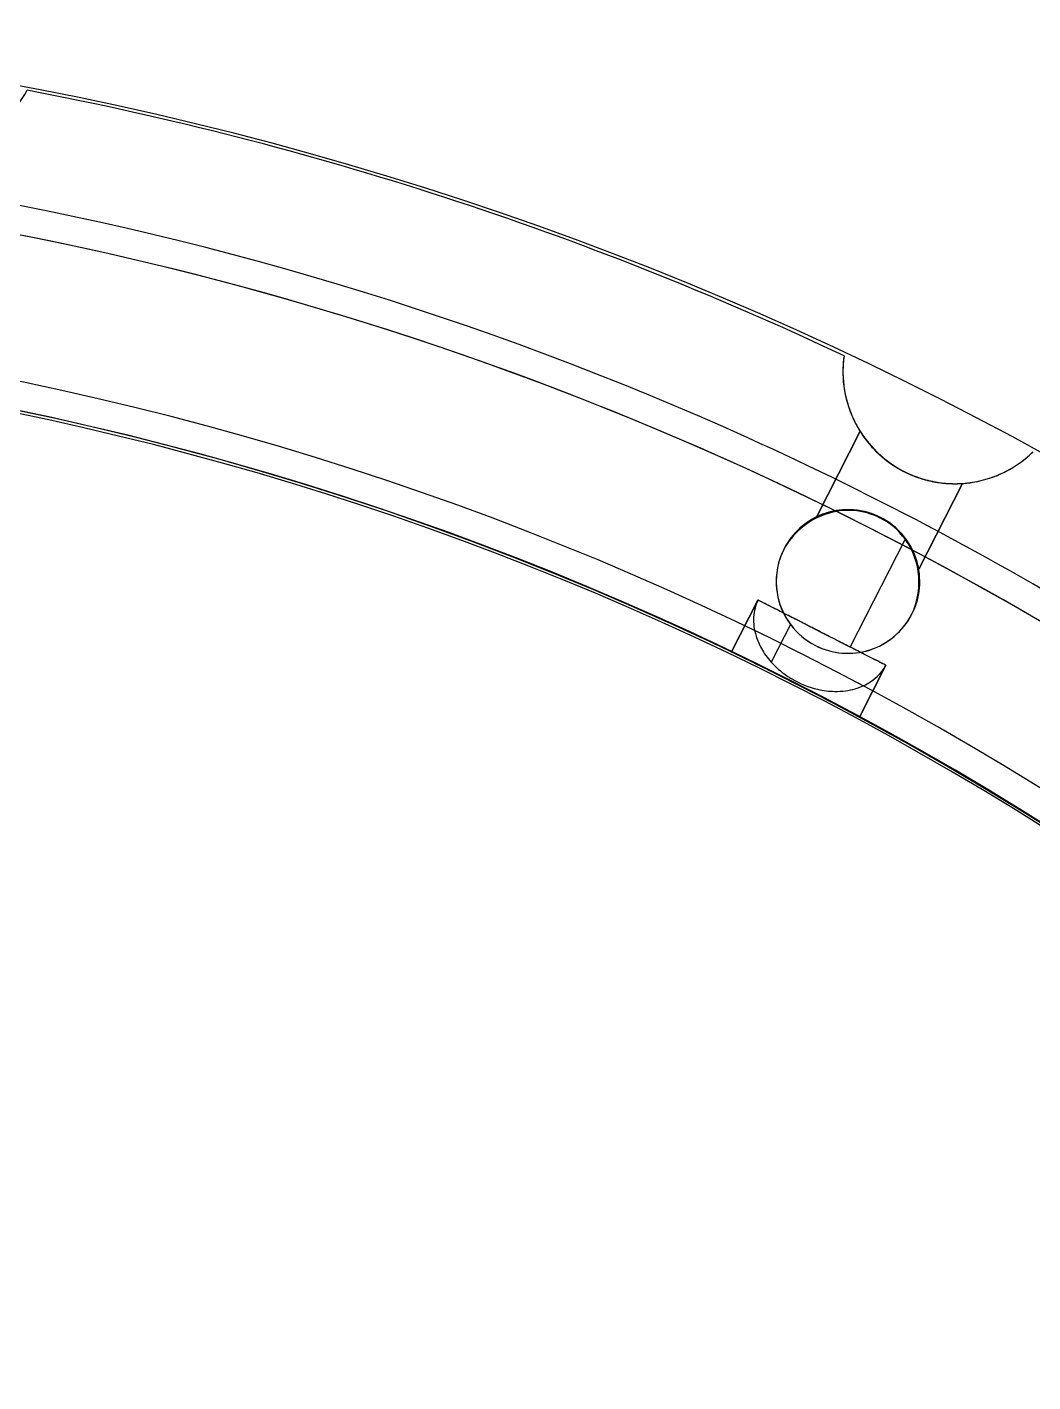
# Model space of a CAD drawing. Header units: millimetres. Extents: x -235 to 540, y -175 to 360.
# Drawn here: x 22.25 to 57.29, y 71.92 to 119.1 of the extents above; entities that cross this region are included whole.
import ezdxf

# ---------------------------------------------------------------- set-up
doc = ezdxf.new("R2010")
doc.units = ezdxf.units.MM
doc.layers.get('0').update_dxf_attribs({"color": 1, "linetype": 'CONTINUOUS'})

msp = doc.modelspace()

# ---------------------------------------------------------------- linework, layer by layer
at = {"color": 2, "linetype": 'CONTINUOUS'}
for p, q in [((22.253, 116.901, 2.679), (22.253, 116.901, 30)), ((50.709, 107.655, 30), (50.709, 107.655, 2.679)), ((51.268, 105.024, 19), (49.746, 102.037, 19)), ((49.746, 102.037, 17), (51.268, 105.024, 17)), ((51.268, 105.024, 26.496), (49.746, 102.037, 26.496)), ((51.268, 105.024, 9.496), (49.746, 102.037, 9.496)), ((51.268, 105.024, 17), (51.268, 105.024, 19)), ((54.832, 103.208, 17), (53.31, 100.221, 17)), ((53.31, 100.221, 19), (54.832, 103.208, 19)), ((53.31, 100.221, 26.504), (54.832, 103.208, 26.504)), ((53.31, 100.221, 9.504), (54.832, 103.208, 9.504)), ((54.832, 103.208, 19), (54.832, 103.208, 17)), ((49.746, 102.037, 19), (49.746, 102.037, 17)), ((51.982, 102.02, 31), (51.973, 102.002, 31.012)), ((51.982, 102.02, 31), (51.982, 102.02, 28.5)), ((51.982, 102.02, 7.5), (51.982, 102.02, 1.474)), ((51.982, 102.02, 15), (51.982, 102.02, 11.5)), ((51.982, 102.02, 24.5), (51.982, 102.02, 21)), ((50.926, 97.508, 47.911), (52.838, 101.261, 31.016)), ((48.619, 100.928, 30.624), (48.599, 100.886, 31)), ((53.31, 100.221, 17), (53.31, 100.221, 19)), ((47.711, 99.146, 54.5), (46.79, 97.338, 54.5)), ((46.79, 97.338, 38.5), (47.712, 99.146, 38.5)), ((47.711, 99.146, 38.645), (47.711, 99.146, 54.5)), ((47.711, 99.146, 38.5), (47.711, 99.146, 38.645)), ((47.712, 99.145, 38.454), (47.712, 99.146, 38.5)), ((53.053, 98.617, 31), (53.074, 98.658, 30.624)), ((48.842, 98.299, 30.349), (48.173, 96.986, 36.259)), ((46.79, 97.338, 54.5), (46.79, 97.338, 38.5)), ((49.712, 97.565, 0.134), (49.712, 97.565, 30.317)), ((51.245, 95.068, 54.5), (52.166, 96.876, 54.5)), ((52.166, 96.876, 38.5), (51.245, 95.068, 38.5)), ((52.166, 96.876, 38.645), (52.166, 96.876, 38.5)), ((52.166, 96.876, 54.5), (52.166, 96.876, 38.645)), ((52.166, 96.876, 38.5), (52.166, 96.876, 38.454)), ((51.245, 95.068, 38.5), (51.245, 95.068, 54.5))]:
    msp.add_line(p, q, dxfattribs=at)
for centre, radius, start, end in [((0, 0), 119.1, 37.53962, 124.46038), ((0, 0, -7), 119.1, 37.53962, 124.46038), ((0, 0, 2.679), 119, 64.77779, 79.22221), ((0, 0, 30), 119, 64.77779, 79.22221), ((0, 0, 35.732), 114, 36.10052, 94.72833), ((0, 0, 67), 114, 36.10052, 88.49204), ((0, 0), 109, 36.10514, 125.89486), ((0, 0), 108, 36.1061, 125.8939), ((0, 0, -7), 107.9, 37.69948, 124.30052), ((0, 0), 107.9, 37.69948, 124.30052), ((0, 0, 67), 108, 36.1061, 88.40825), ((50.847, 99.793, 31), 2.5, 63, 154.0581), ((50.847, 99.793, 31), 2.5, -28.0581, 63)]:
    msp.add_arc(centre, radius, start, end, dxfattribs=at)
at = {"color": 2, "linetype": 'CONTINUOUS', "extrusion": (-0.046414, -0.255368, 0.965729)}
msp.add_arc((-2.926, 116.803, -28.298), 4.093, -36.4218, -16.9012, dxfattribs=at)
at = {"color": 2, "linetype": 'CONTINUOUS', "extrusion": (0.000206039, 0.001299, 0.999999)}
msp.add_arc((0.018, 0.112, 34.148), 114.846, 65.66091, 96.08479, dxfattribs=at)
at = {"color": 2, "linetype": 'CONTINUOUS', "extrusion": (-0.114194, -0.233917, 0.965527)}
msp.add_arc((2.2, 116.77, -28.386), 4.037, -162.9125, -127.4972, dxfattribs=at)
at = {"color": 2, "linetype": 'CONTINUOUS', "extrusion": (0.306026, 0.638376, 0.706275)}
msp.add_arc((-5.833, -64.263, 105.431), 6.801, 12.363, 24.1171, dxfattribs=at)
at = {"color": 2, "linetype": 'CONTINUOUS', "extrusion": (0.313359, 0.637357, 0.703976)}
msp.add_arc((-3.43, -63.397, 105.623), 5.466, 24.4426, 37.8948, dxfattribs=at)
at = {"color": 2, "linetype": 'CONTINUOUS', "extrusion": (0.319047, 0.637528, 0.701261)}
msp.add_arc((-1.739, -62.357, 105.845), 4.398, 38.3336, 47.7655, dxfattribs=at)
at = {"color": 2, "linetype": 'CONTINUOUS', "extrusion": (-0.119906, -0.236373, 0.964236)}
msp.add_arc((0.23, 116.482, -28.939), 3.825, -126.5458, -99.5328, dxfattribs=at)
at = {"color": 2, "linetype": 'CONTINUOUS', "extrusion": (-0.00087689, -0.001182, 0.999999)}
msp.add_arc((-0.071, -0.098, 33.836), 115.166, 50.86758, 65.66413, dxfattribs=at)
at = {"color": 2, "linetype": 'CONTINUOUS', "extrusion": (0.322931, 0.638326, 0.698753)}
msp.add_arc((-0.688, -61.389, 106.047), 3.595, 47.8133, 62.0676, dxfattribs=at)
at = {"color": 2, "linetype": 'CONTINUOUS', "extrusion": (0.826228, 0.563319, 0.00434)}
for centre in [(56.104, 26.053, 101.636), (56.104, 9.053, 101.562)]:
    msp.add_arc(centre, 1.79, 0.0868, 25.2073, dxfattribs=at)
at = {"color": 2, "linetype": 'CONTINUOUS', "extrusion": (0.825838, 0.56389, 0.00449)}
msp.add_arc((56.033, 18.537, 101.646), 1.791, 0.2223, 25.3407, dxfattribs=at)
at = {"color": 2, "linetype": 'CONTINUOUS', "extrusion": (-0.832597, -0.553874, 0.002479)}
for centre in [(-57.28, 26.754, -100.79), (-57.28, 9.754, -100.832)]:
    msp.add_arc(centre, 1.766, -179.754, -158.9381, dxfattribs=at)
at = {"color": 2, "linetype": 'CONTINUOUS', "extrusion": (-0.832966, -0.553319, 0.00236)}
msp.add_arc((-57.349, 17.241, -100.776), 1.765, -179.8901, -159.0944, dxfattribs=at)
at = {"color": 2, "linetype": 'CONTINUOUS', "extrusion": (-0.732147, -0.677847, 0.066961)}
msp.add_arc((-40.22, 24.349, -107.61), 2.032, -159.335, -140.092, dxfattribs=at)
at = {"color": 2, "linetype": 'CONTINUOUS', "extrusion": (-0.731053, -0.678937, 0.067865)}
for centre in [(-40.05, 33.93, -107.009), (-40.05, 16.969, -108.162)]:
    msp.add_arc(centre, 2.034, -159.1868, -139.9719, dxfattribs=at)
at = {"color": 2, "linetype": 'CONTINUOUS', "extrusion": (0.695768, 0.71155, 0.098002)}
for centre in [(34.707, 15.388, 113.036), (34.707, -1.53, 111.37)]:
    msp.add_arc(centre, 2.086, 24.5913, 44.0866, dxfattribs=at)
at = {"color": 2, "linetype": 'CONTINUOUS', "extrusion": (0.694642, 0.712509, 0.099007)}
msp.add_arc((34.541, 7.805, 112.363), 2.087, 24.7133, 44.2031, dxfattribs=at)
at = {"color": 2, "linetype": 'CONTINUOUS', "extrusion": (-0.586246, -0.783326, 0.206678)}
msp.add_arc((-19.759, 40.48, -108.924), 2.149, -141.6283, -128.338, dxfattribs=at)
at = {"color": 2, "linetype": 'CONTINUOUS', "extrusion": (-0.585048, -0.783886, 0.207948)}
for centre in [(-19.607, 49.919, -106.925), (-19.607, 33.29, -110.46)]:
    msp.add_arc(centre, 2.149, -141.5165, -128.2223, dxfattribs=at)
at = {"color": 2, "linetype": 'CONTINUOUS', "extrusion": (0.531909, 0.803948, 0.265968)}
for centre in [(13.082, -5.35, 118.917), (13.082, -21.738, 114.396)]:
    msp.add_arc(centre, 2.118, 41.9848, 58.847, dxfattribs=at)
at = {"color": 2, "linetype": 'CONTINUOUS', "extrusion": (0.530817, 0.804253, 0.267228)}
msp.add_arc((12.953, -12.736, 116.923), 2.117, 42.0931, 58.98, dxfattribs=at)
at = {"color": 2, "linetype": 'CONTINUOUS', "extrusion": (0.325657, 0.639668, 0.696256)}
msp.add_arc((-0.077, -60.426, 106.247), 2.926, 62.0838, 82.5265, dxfattribs=at)
at = {"color": 2, "linetype": 'CONTINUOUS', "extrusion": (-0.470902, -0.813456, 0.341381)}
msp.add_arc((-6.174, 55.761, -104.017), 2.032, -130.2509, -112.832, dxfattribs=at)
at = {"color": 2, "linetype": 'CONTINUOUS', "extrusion": (-0.47017, -0.813466, 0.342366)}
for centre in [(-6.095, 64.796, -100.712), (-6.095, 48.824, -106.532)]:
    msp.add_arc(centre, 2.031, -130.1323, -112.7086, dxfattribs=at)
at = {"color": 2, "linetype": 'CONTINUOUS', "extrusion": (-0.123055, -0.228528, 0.965729)}
msp.add_arc((-2.926, 116.803, -28.298), 4.093, -36.4221, -16.9015, dxfattribs=at)
at = {"color": 2, "linetype": 'CONTINUOUS', "extrusion": (0.336007, 0.623307, 0.706107)}
msp.add_arc((5.575, -64.202, 105.445), 6.662, 153.3582, 167.6854, dxfattribs=at)
at = {"color": 2, "linetype": 'CONTINUOUS', "extrusion": (0.41765, 0.80516, 0.421053)}
for centre in [(0.84, -24.982, 117.485), (0.84, -40.402, 110.327)]:
    msp.add_arc(centre, 1.866, 56.4486, 88.9122, dxfattribs=at)
at = {"color": 2, "linetype": 'CONTINUOUS', "extrusion": (0.417346, 0.805006, 0.421649)}
msp.add_arc((0.815, -31.859, 114.307), 1.864, 56.5957, 89.0841, dxfattribs=at)
at = {"color": 2, "linetype": 'CONTINUOUS', "extrusion": (-0.409257, -0.79911, 0.440378)}
msp.add_arc((-0.24, 66.503, -97.81), 1.82, -114.0058, -89.2779, dxfattribs=at)
at = {"color": 2, "linetype": 'CONTINUOUS', "extrusion": (-0.409104, -0.798989, 0.44074)}
for centre in [(-0.229, 75.069, -93.597), (-0.229, 59.81, -101.089)]:
    msp.add_arc(centre, 1.819, -113.8701, -89.1043, dxfattribs=at)
at = {"color": 2, "linetype": 'CONTINUOUS', "extrusion": (-0.120895, -0.237175, 0.963915)}
msp.add_arc((-0.019, 116.405, -29.075), 3.78, -99.3074, -57.8825, dxfattribs=at)
at = {"color": 2, "linetype": 'CONTINUOUS', "extrusion": (0.326187, 0.640162, 0.695553)}
msp.add_arc((0, -60.154, 106.303), 2.756, 82.8396, 110.5131, dxfattribs=at)
at = {"color": 2, "linetype": 'CONTINUOUS', "extrusion": (0.40593, 0.800605, 0.44074)}
for centre in [(-0.229, -27.495, 116.956), (-0.229, -42.755, 109.463)]:
    msp.add_arc(centre, 1.819, 89.1043, 113.8701, dxfattribs=at)
at = {"color": 2, "linetype": 'CONTINUOUS', "extrusion": (0.405938, 0.800801, 0.440378)}
msp.add_arc((-0.24, -34.182, 113.663), 1.82, 89.2779, 114.0058, dxfattribs=at)
at = {"color": 2, "linetype": 'CONTINUOUS', "extrusion": (-0.405953, -0.810811, 0.421649)}
msp.add_arc((0.815, 64.502, -99.128), 1.864, -89.0841, -56.5957, dxfattribs=at)
at = {"color": 2, "linetype": 'CONTINUOUS', "extrusion": (-0.4059, -0.811147, 0.421053)}
for centre in [(0.84, 73.055, -95.169), (0.84, 57.636, -102.327)]:
    msp.add_arc(centre, 1.866, -88.9122, -56.4486, dxfattribs=at)
at = {"color": 2, "linetype": 'CONTINUOUS', "extrusion": (0.381749, 0.858518, 0.342366)}
for centre in [(-6.095, -14.999, 118.858), (-6.095, -30.972, 113.037)]:
    msp.add_arc(centre, 2.031, 112.7086, 130.1323, dxfattribs=at)
at = {"color": 2, "linetype": 'CONTINUOUS', "extrusion": (0.38131, 0.859105, 0.341381)}
msp.add_arc((-6.174, -21.924, 116.306), 2.032, 112.832, 130.2509, dxfattribs=at)
at = {"color": 2, "linetype": 'CONTINUOUS', "extrusion": (-0.121221, -0.232309, 0.965058)}
msp.add_arc((-1.25, 116.67, -28.588), 3.95, -57.4496, -37.1324, dxfattribs=at)
at = {"color": 2, "linetype": 'CONTINUOUS', "extrusion": (0.330519, 0.629331, 0.703349)}
msp.add_arc((2.968, -63.161, 105.674), 5.194, 138.9904, 152.9181, dxfattribs=at)
at = {"color": 2, "linetype": 'CONTINUOUS', "extrusion": (0.326192, 0.63814, 0.697407)}
msp.add_arc((0.306, -60.864, 106.155), 3.217, 110.4006, 123.8923, dxfattribs=at)
at = {"color": 2, "linetype": 'CONTINUOUS', "extrusion": (-0.338648, -0.902168, 0.267228)}
msp.add_arc((12.953, 47.427, -107.303), 2.117, -58.98, -42.0931, dxfattribs=at)
at = {"color": 2, "linetype": 'CONTINUOUS', "extrusion": (-0.337759, -0.902873, 0.265968)}
for centre in [(13.082, 56.442, -104.821), (13.082, 40.054, -109.342)]:
    msp.add_arc(centre, 2.118, -58.847, -41.9848, dxfattribs=at)
at = {"color": 2, "linetype": 'CONTINUOUS', "extrusion": (0.290294, 0.93407, 0.207948)}
for centre in [(-19.607, 1.923, 117.946), (-19.607, -14.706, 114.411)]:
    msp.add_arc(centre, 2.149, 128.2223, 141.5165, dxfattribs=at)
at = {"color": 2, "linetype": 'CONTINUOUS', "extrusion": (0.289137, 0.934711, 0.206678)}
msp.add_arc((-19.759, -5.257, 116.364), 2.149, 128.338, 141.6283, dxfattribs=at)
at = {"color": 2, "linetype": 'CONTINUOUS', "extrusion": (-0.168132, -0.98078, 0.099007)}
msp.add_arc((34.541, 28.018, -108.799), 2.087, -44.2031, -24.7133, dxfattribs=at)
at = {"color": 2, "linetype": 'CONTINUOUS', "extrusion": (-0.166694, -0.981126, 0.098002)}
for centre in [(34.707, 37.357, -107.841), (34.707, 20.438, -109.507)]:
    msp.add_arc(centre, 2.086, -44.0866, -24.5913, dxfattribs=at)
at = {"color": 2, "linetype": 'CONTINUOUS', "extrusion": (0.119569, 0.990504, 0.067865)}
for centre in [(-40.05, 18.948, 110.605), (-40.05, 1.987, 109.452)]:
    msp.add_arc(centre, 2.034, 139.9719, 159.1868, dxfattribs=at)
at = {"color": 2, "linetype": 'CONTINUOUS', "extrusion": (0.118045, 0.990748, 0.066961)}
msp.add_arc((-40.22, 11.57, 110.02), 2.032, 140.092, 159.335, dxfattribs=at)
at = {"color": 2, "linetype": 'CONTINUOUS', "extrusion": (0.327283, 0.634692, 0.700037)}
msp.add_arc((1.161, -61.883, 105.944), 3.982, 124.1225, 138.6714, dxfattribs=at)
at = {"color": 2, "linetype": 'CONTINUOUS', "extrusion": (0.029219, -0.999563, 0.00449)}
msp.add_arc((56.033, 17.463, -101.485), 1.791, -25.3407, -0.2223, dxfattribs=at)
at = {"color": 2, "linetype": 'CONTINUOUS', "extrusion": (0.02991, -0.999543, 0.00434)}
for centre in [(56.104, 26.947, -101.406), (56.104, 9.947, -101.48)]:
    msp.add_arc(centre, 1.79, -25.2073, -0.0868, dxfattribs=at)
at = {"color": 2, "linetype": 'CONTINUOUS', "extrusion": (-0.041294, 0.999144, 0.002479)}
for centre in [(-57.28, 26.246, 100.921), (-57.28, 9.246, 100.879)]:
    msp.add_arc(centre, 1.766, 158.9381, 179.754, dxfattribs=at)
at = {"color": 2, "linetype": 'CONTINUOUS', "extrusion": (-0.041961, 0.999116, 0.00236)}
msp.add_arc((-57.349, 18.759, 100.861), 1.765, 159.0944, 179.8901, dxfattribs=at)
at = {"color": 2, "linetype": 'CONTINUOUS', "extrusion": (0.014415, -0.03155, 0.999398)}
msp.add_arc((87.719, 70.525, 28.499), 2.612, 83.8961, 127.4898, dxfattribs=at)
at = {"color": 2, "linetype": 'CONTINUOUS', "extrusion": (-0.113922, -0.231691, 0.966096)}
msp.add_arc((1.711, 108.418, -28.139), 2.612, 135.0749, 167.279, dxfattribs=at)
at = {"color": 2, "linetype": 'CONTINUOUS', "extrusion": (0.426806, -0.904343, 0.001033)}
msp.add_arc((89.785, 19.071, -71.025), 1.247, 164.899, 179.8789, dxfattribs=at)
at = {"color": 2, "linetype": 'CONTINUOUS', "extrusion": (-0.426197, 0.90463, 0.00112)}
for centre in [(-89.739, 9.423, 71.115), (-89.739, 26.423, 71.134)]:
    msp.add_arc(centre, 1.249, -15.2888, -0.3151, dxfattribs=at)
at = {"color": 2, "linetype": 'CONTINUOUS', "extrusion": (-0.429524, 0.903055, 0.000737868)}
msp.add_arc((-89.988, 16.95, 70.791), 1.237, -13.528, -0.0851, dxfattribs=at)
at = {"color": 2, "linetype": 'CONTINUOUS', "extrusion": (0.429716, -0.902964, 0.000707212)}
msp.add_arc((90.003, 9.548, -70.753), 1.237, 166.4742, -179.9, dxfattribs=at)
at = {"color": 2, "linetype": 'CONTINUOUS', "extrusion": (0.429716, -0.902964, 0.000707187)}
msp.add_arc((90.003, 26.548, -70.741), 1.237, 166.4744, -179.8999, dxfattribs=at)
at = {"color": 2, "linetype": 'CONTINUOUS', "extrusion": (-0.349206, 0.936758, 0.023247)}
msp.add_arc((-83.756, 15.244, 78.604), 1.51, -25.9867, -13.6075, dxfattribs=at)
at = {"color": 2, "linetype": 'CONTINUOUS', "extrusion": (0.349209, -0.936757, 0.023246)}
msp.add_arc((83.757, 11.248, -77.988), 1.51, 154.0132, 166.3933, dxfattribs=at)
at = {"color": 2, "linetype": 'CONTINUOUS', "extrusion": (0.34921, -0.936756, 0.023245)}
msp.add_arc((83.757, 28.244, -77.593), 1.51, 154.0133, 166.3934, dxfattribs=at)
at = {"color": 2, "linetype": 'CONTINUOUS', "extrusion": (0.336402, -0.941293, 0.028311)}
msp.add_arc((82.719, 21.159, -78.77), 1.546, 153.0293, 164.9297, dxfattribs=at)
at = {"color": 2, "linetype": 'CONTINUOUS', "extrusion": (-0.334304, 0.942014, 0.029158)}
for centre in [(-82.549, 7.259, 79.762), (-82.549, 24.252, 80.258)]:
    msp.add_arc(centre, 1.552, -27.1487, -15.2531, dxfattribs=at)
at = {"color": 2, "linetype": 'CONTINUOUS', "extrusion": (-0.063585, 0.982335, 0.175996)}
msp.add_arc((-58.402, -0.268, 100.009), 2.243, -43.992, -24.9524, dxfattribs=at)
at = {"color": 2, "linetype": 'CONTINUOUS', "extrusion": (0.063584, -0.982335, 0.175997)}
msp.add_arc((58.402, 26.354, -95.345), 2.243, 136.0079, 155.0476, dxfattribs=at)
at = {"color": 2, "linetype": 'CONTINUOUS', "extrusion": (0.063586, -0.982335, 0.175996)}
msp.add_arc((58.402, 43.089, -92.353), 2.243, 136.008, 155.0476, dxfattribs=at)
at = {"color": 2, "linetype": 'CONTINUOUS', "extrusion": (0.050127, -0.981386, 0.185387)}
msp.add_arc((57.077, 36.729, -94.063), 2.267, 135.9254, 154.2904, dxfattribs=at)
at = {"color": 2, "linetype": 'CONTINUOUS', "extrusion": (-0.046082, 0.981062, 0.18813)}
for centre in [(-56.676, -9.04, 99.539), (-56.676, 7.656, 102.737)]:
    msp.add_arc(centre, 2.275, -44.1977, -25.8389, dxfattribs=at)
at = {"color": 2, "linetype": 'CONTINUOUS', "extrusion": (0.00409, 0.003158, 0.999987)}
msp.add_arc((50.735, 99.707, 31.546), 2.461, 63.1708, 108.5405, dxfattribs=at)
at = {"color": 2, "linetype": 'CONTINUOUS', "extrusion": (-0.115414, -0.227099, 0.967009)}
msp.add_arc((0.124, 108.64, -27.743), 2.458, 90.0957, 135.9081, dxfattribs=at)
at = {"color": 2, "linetype": 'CONTINUOUS', "extrusion": (0.239204, 0.873782, 0.423422)}
msp.add_arc((-23.446, -31.552, 108.048), 2.45, -49.823, -37.8608, dxfattribs=at)
at = {"color": 2, "linetype": 'CONTINUOUS', "extrusion": (-0.239205, -0.873782, 0.423423)}
msp.add_arc((23.446, 55.559, -96.827), 2.45, 130.177, 142.1392, dxfattribs=at)
at = {"color": 2, "linetype": 'CONTINUOUS', "extrusion": (-0.239204, -0.873782, 0.423422)}
msp.add_arc((23.446, 70.96, -89.629), 2.45, 130.177, 142.1392, dxfattribs=at)
at = {"color": 2, "linetype": 'CONTINUOUS', "extrusion": (-0.244039, -0.870064, 0.428291)}
msp.add_arc((22.743, 64.733, -92.569), 2.439, 129.7924, 142.0363, dxfattribs=at)
at = {"color": 2, "linetype": 'CONTINUOUS', "extrusion": (0.246293, 0.868277, 0.430621)}
for centre in [(-22.413, -39.281, 104.725), (-22.413, -23.938, 112.046)]:
    msp.add_arc(centre, 2.435, -50.3362, -38.0658, dxfattribs=at)
at = {"color": 2, "linetype": 'CONTINUOUS', "extrusion": (0.33805, 0.764171, 0.549331)}
msp.add_arc((-6.406, -48.25, 103.792), 2.062, -63.3829, -45.4534, dxfattribs=at)
at = {"color": 2, "linetype": 'CONTINUOUS', "extrusion": (-0.338051, -0.764171, 0.549332)}
msp.add_arc((6.406, 70.394, -89.235), 2.062, 116.617, 134.5466, dxfattribs=at)
at = {"color": 2, "linetype": 'CONTINUOUS', "extrusion": (-0.33805, -0.764171, 0.549331)}
msp.add_arc((6.406, 84.599, -79.896), 2.062, 116.6171, 134.5466, dxfattribs=at)
at = {"color": 2, "linetype": 'CONTINUOUS', "extrusion": (-0.343039, -0.755031, 0.558796)}
msp.add_arc((5.249, 79.353, -83.14), 2.014, 113.3525, 134.4295, dxfattribs=at)
at = {"color": 2, "linetype": 'CONTINUOUS', "extrusion": (0.343474, 0.754108, 0.559774)}
for centre in [(-5.139, -55.842, 99.001), (-5.139, -41.755, 108.517)]:
    msp.add_arc(centre, 2.009, -66.8235, -45.7431, dxfattribs=at)
at = {"color": 2, "linetype": 'CONTINUOUS', "extrusion": (0.356532, 0.703472, 0.614827)}
msp.add_arc((-0.253, -56.926, 99.524), 1.641, -89.7893, -61.4802, dxfattribs=at)
at = {"color": 2, "linetype": 'CONTINUOUS', "extrusion": (-0.356532, -0.703472, 0.614827)}
for centre, start, end in [((0.253, 77.826, -83.231), 90.2107, 118.5197), ((0.253, 91.233, -72.779), 90.2108, 118.5198)]:
    msp.add_arc(centre, 1.641, start, end, dxfattribs=at)
at = {"color": 2, "linetype": 'CONTINUOUS', "extrusion": (-0.356147, -0.701271, 0.617558)}
msp.add_arc((0.155, 85.608, -77.088), 1.62, 90.1305, 114.6689, dxfattribs=at)
at = {"color": 2, "linetype": 'CONTINUOUS', "extrusion": (0.356125, 0.701136, 0.617724)}
for centre in [(-0.149, -63.213, 94.675), (-0.149, -49.845, 105.176)]:
    msp.add_arc(centre, 1.618, -89.8776, -65.5347, dxfattribs=at)
at = {"color": 2, "linetype": 'CONTINUOUS', "extrusion": (0.004628, 0.010159, 0.999938)}
msp.add_arc((50.723, 99.513, 32.287), 2.433, 35.8642, 62.9655, dxfattribs=at)
at = {"color": 2, "linetype": 'CONTINUOUS', "extrusion": (-0.115342, -0.226256, 0.967215)}
msp.add_arc((-0.025, 108.689, -27.653), 2.432, 63.686, 89.9813, dxfattribs=at)
at = {"color": 2, "linetype": 'CONTINUOUS', "extrusion": (-0.359557, -0.701931, 0.614827)}
msp.add_arc((-0.253, 85.318, -77.39), 1.641, 61.4801, 89.7892, dxfattribs=at)
at = {"color": 2, "linetype": 'CONTINUOUS', "extrusion": (0.358002, 0.700326, 0.617558)}
msp.add_arc((0.155, -57.293, 99.32), 1.62, -114.6689, -90.1306, dxfattribs=at)
at = {"color": 2, "linetype": 'CONTINUOUS', "extrusion": (-0.357906, -0.700228, 0.617724)}
for centre, end in [((-0.149, 91.524, -72.437), 89.8776), ((-0.149, 78.155, -82.938), 89.8775)]:
    msp.add_arc(centre, 1.618, 65.5347, end, dxfattribs=at)
at = {"color": 2, "linetype": 'CONTINUOUS', "extrusion": (0.359557, 0.701931, 0.614827)}
for centre in [(0.253, -49.434, 105.365), (0.253, -62.841, 94.913)]:
    msp.add_arc(centre, 1.641, -118.5198, -90.2107, dxfattribs=at)
at = {"color": 2, "linetype": 'CONTINUOUS', "extrusion": (-0.408197, -0.721129, 0.559774)}
for centre in [(-5.139, 85.674, -78.849), (-5.139, 71.587, -88.365)]:
    msp.add_arc(centre, 2.009, 45.7431, 66.8235, dxfattribs=at)
at = {"color": 2, "linetype": 'CONTINUOUS', "extrusion": (0.4092, 0.72132, 0.558796)}
msp.add_arc((5.249, -49.498, 103.256), 2.014, -134.4295, -113.3525, dxfattribs=at)
at = {"color": 2, "linetype": 'CONTINUOUS', "extrusion": (-0.419526, -0.722657, 0.549331)}
msp.add_arc((-6.406, 78.332, -84.016), 2.062, 45.4533, 63.3829, dxfattribs=at)
at = {"color": 2, "linetype": 'CONTINUOUS', "extrusion": (0.419526, 0.722657, 0.549331)}
for centre in [(6.406, -40.312, 109.011), (6.406, -54.517, 99.672)]:
    msp.add_arc(centre, 2.062, -134.5466, -116.6171, dxfattribs=at)
at = {"color": 2, "linetype": 'CONTINUOUS', "extrusion": (-0.112915, -0.232924, 0.965917)}
msp.add_arc((2.384, 108.369, -28.215), 2.661, 166.8015, -142.9457, dxfattribs=at)
at = {"color": 2, "linetype": 'CONTINUOUS', "extrusion": (-0.117434, -0.227694, 0.966625)}
msp.add_arc((-0.592, 108.55, -27.91), 2.513, 38.6264, 63.9134, dxfattribs=at)
at = {"color": 2, "linetype": 'CONTINUOUS', "extrusion": (-0.016272, -0.003729, 0.999861)}
msp.add_arc((-85.911, 72.295, 29.774), 2.537, 81.4052, 112.8951, dxfattribs=at)
at = {"color": 2, "linetype": 'CONTINUOUS', "extrusion": (-0.557684, -0.709616, 0.430621)}
for centre in [(-22.413, 71.772, -89.223), (-22.413, 56.429, -96.544)]:
    msp.add_arc(centre, 2.435, 38.0658, 50.3362, dxfattribs=at)
at = {"color": 2, "linetype": 'CONTINUOUS', "extrusion": (0.560454, 0.708842, 0.428291)}
msp.add_arc((22.743, -32.202, 107.988), 2.439, -142.0363, -129.7924, dxfattribs=at)
at = {"color": 2, "linetype": 'CONTINUOUS', "extrusion": (-0.566305, -0.707116, 0.423421)}
msp.add_arc((-23.446, 64.166, -92.805), 2.45, 37.8608, 49.823, dxfattribs=at)
at = {"color": 2, "linetype": 'CONTINUOUS', "extrusion": (0.566304, 0.707117, 0.423422)}
for centre in [(23.446, -22.946, 112.07), (23.446, -38.347, 104.872)]:
    msp.add_arc(centre, 2.45, -142.1392, -130.177, dxfattribs=at)
at = {"color": 2, "linetype": 'CONTINUOUS', "extrusion": (-0.055328, -0.108586, 0.992546)}
for centre, radius, start, end in [((0.021, 114.894, 16.746), 2.521, 179.9143, -116.6061), ((-0.028, 114.896, 16.746), 2.528, -45.3946, 0.0342), ((-0.001, 114.868, 16.746), 2.49, -89.971, -45.3948)]:
    msp.add_arc(centre, radius, start, end, dxfattribs=at)
at = {"color": 2, "linetype": 'CONTINUOUS', "extrusion": (-0.820782, -0.539373, 0.18813)}
msp.add_arc((-56.676, 44.398, -92.767), 2.275, 25.8389, 44.1977, dxfattribs=at)
at = {"color": 2, "linetype": 'CONTINUOUS', "extrusion": (-0.820783, -0.539373, 0.18813)}
msp.add_arc((-56.676, 27.701, -95.965), 2.275, 25.8389, 44.1977, dxfattribs=at)
at = {"color": 2, "linetype": 'CONTINUOUS', "extrusion": (0.823422, 0.536291, 0.185387)}
msp.add_arc((57.077, -1.354, 100.737), 2.267, -154.2904, -135.9254, dxfattribs=at)
at = {"color": 2, "linetype": 'CONTINUOUS', "extrusion": (-0.832101, -0.525959, 0.175995)}
msp.add_arc((-58.402, 35.706, -93.673), 2.243, 24.9523, 43.992, dxfattribs=at)
at = {"color": 2, "linetype": 'CONTINUOUS', "extrusion": (0.8321, 0.525961, 0.175996)}
for centre in [(58.402, 9.084, 101.681), (58.402, -7.651, 98.689)]:
    msp.add_arc(centre, 2.243, -155.0476, -136.008, dxfattribs=at)
at = {"color": 2, "linetype": 'CONTINUOUS', "extrusion": (-0.121901, -0.228246, 0.965942)}
msp.add_arc((-2.317, 108.372, -28.204), 2.656, -11.1413, 39.2472, dxfattribs=at)
at = {"color": 2, "linetype": 'CONTINUOUS', "extrusion": (-0.958604, -0.283245, 0.029158)}
msp.add_arc((-82.549, 28.726, -78.713), 1.552, 15.2532, 27.1487, dxfattribs=at)
at = {"color": 2, "linetype": 'CONTINUOUS', "extrusion": (-0.958604, -0.283244, 0.029158)}
msp.add_arc((-82.549, 11.733, -79.208), 1.552, 15.2531, 27.1487, dxfattribs=at)
at = {"color": 2, "linetype": 'CONTINUOUS', "extrusion": (0.959254, 0.281123, 0.028311)}
msp.add_arc((82.719, 14.826, 79.789), 1.546, -164.9297, -153.0293, dxfattribs=at)
at = {"color": 2, "linetype": 'CONTINUOUS', "extrusion": (-0.963111, -0.268098, 0.023247)}
msp.add_arc((-83.756, 20.746, -77.767), 1.51, 13.6074, 25.9866, dxfattribs=at)
at = {"color": 2, "linetype": 'CONTINUOUS', "extrusion": (0.963112, 0.268095, 0.023245)}
for centre in [(83.757, 24.742, 78.825), (83.757, 7.747, 78.429)]:
    msp.add_arc(centre, 1.51, -166.3934, -154.0133, dxfattribs=at)
at = {"color": 2, "linetype": 'CONTINUOUS', "extrusion": (-0.98239, -0.18684, 0.001105)}
msp.add_arc((-89.745, 26.576, -71.067), 1.249, 0.3141, 15.2889, dxfattribs=at)
at = {"color": 2, "linetype": 'CONTINUOUS', "extrusion": (-0.982373, -0.186927, 0.00112)}
msp.add_arc((-89.739, 9.577, -71.094), 1.249, 0.3151, 15.2888, dxfattribs=at)
at = {"color": 2, "linetype": 'CONTINUOUS', "extrusion": (0.982499, 0.186266, 0.001033)}
msp.add_arc((89.785, 16.929, 71.062), 1.247, -179.8789, -164.899, dxfattribs=at)
at = {"color": 2, "linetype": 'CONTINUOUS', "extrusion": (-0.983055, -0.183311, 0.000737843)}
msp.add_arc((-89.988, 19.05, -70.764), 1.237, 0.0851, 13.5278, dxfattribs=at)
at = {"color": 2, "linetype": 'CONTINUOUS', "extrusion": (0.983114, 0.182994, 0.000690827)}
msp.add_arc((90.011, 26.453, 70.768), 1.237, 179.8988, -166.4743, dxfattribs=at)
at = {"color": 2, "linetype": 'CONTINUOUS', "extrusion": (0.983094, 0.183101, 0.000707192)}
msp.add_arc((90.003, 9.452, 70.766), 1.237, 179.9, -166.4743, dxfattribs=at)
at = {"color": 2, "linetype": 'CONTINUOUS', "extrusion": (-0.036582, -0.006363, 0.99931)}
msp.add_arc((-89.604, 68.145, 28.41), 2.623, 54.1327, 84.52, dxfattribs=at)
at = {"color": 2, "linetype": 'CONTINUOUS', "extrusion": (-0.357741, -0.702126, 0.615663)}
msp.add_arc((1.454, 98.079, -63.007), 3.952, -179.2111, -164.9711, dxfattribs=at)
at = {"color": 2, "linetype": 'CONTINUOUS', "extrusion": (-0.45399, -0.891007, 1.03939e-18)}
for centre, radius, start, end in [((39.113, 38.659, -110), 41.613, 176.4173, -179.9808), ((0, 54.5, -110), 2.5, 0, 180), ((32.743, 39.071, -110), 35.229, 173.0309, 176.4381), ((23.935, 40.159, -110), 26.355, 169.2955, 173.0546), ((15.835, 41.688, -110), 18.111, 165.4258, 169.2896), ((9.837, 43.25, -110), 11.913, 160.9686, 165.4374), ((5.677, 44.685, -110), 7.513, 155.7615, 160.972), ((2.906, 45.941, -110), 4.471, 148.486, 155.8517), ((1.264, 46.947, -110), 2.546, 139.5338, 148.475), ((0.496, 47.599, -110), 1.538, 129.4409, 139.442), ((0.146, 48.025, -110), 0.986, 116.0004, 129.4568), ((0.024, 48.266, -110), 0.716, 103.2365, 115.7322), ((0, 48.367, -110), 0.613, 75.3216, 103.1875), ((-0.053, 48.189, -110), 0.798, 55.4863, 74.8998), ((-0.315, 47.797, -110), 1.27, 44.3742, 55.7371), ((-1.018, 47.128, -110), 2.24, 32.3588, 44.0402), ((-2.764, 46.013, -110), 4.312, 26.1073, 32.4467), ((-5.216, 44.87, -110), 7.017, 19.3497, 25.6832), ((-9.106, 43.48, -110), 11.147, 15.4609, 19.4661), ((-15.798, 41.678, -110), 18.078, 9.9938, 15.3104), ((-24.375, 40.1, -110), 26.798, 7.1579, 10.1333), ((-32.717, 39.07, -110), 35.204, 3.4128, 7.1307), ((-39.247, 38.656, -110), 41.747, -0.0149, 3.4456)]:
    msp.add_arc(centre, radius, start, end, dxfattribs=at)
at = {"color": 2, "linetype": 'CONTINUOUS', "extrusion": (-0.117416, -0.233523, 0.965236)}
msp.add_arc((0.642, 108.233, -28.492), 2.517, -141.9897, -116.7155, dxfattribs=at)
at = {"color": 2, "linetype": 'CONTINUOUS', "extrusion": (-0.357749, -0.702123, 0.615661)}
for centre, radius, start, end in [((1.041, 97.962, -63.007), 3.525, -165.0685, -149.3131), ((0.584, 97.697, -63.007), 2.997, -149.2132, -137.5029), ((0.253, 97.389, -63.007), 2.544, -137.5737, -122.3311), ((0.067, 97.105, -63.007), 2.205, -122.2168, -108.7033), ((-1.352, 98.067, -63.007), 3.852, -23.7022, -0.6373), ((0.007, 96.934, -63.007), 2.024, -108.6266, -95.9421), ((0, 96.913, -63.007), 2.002, -95.8027, -67.6438), ((-0.111, 97.19, -63.007), 2.3, -67.71, -51.4039), ((-0.429, 97.576, -63.007), 2.8, -51.2563, -32.8761), ((-0.848, 97.864, -63.007), 3.309, -33.1262, -23.9911)]:
    msp.add_arc(centre, radius, start, end, dxfattribs=at)
at = {"color": 2, "linetype": 'CONTINUOUS', "extrusion": (-0.055327, -0.108581, 0.992547)}
msp.add_arc((-0.001, 114.863, 16.747), 2.485, -116.4909, -90.0063, dxfattribs=at)
at = {"color": 2, "linetype": 'CONTINUOUS', "extrusion": (-0.11973, -0.235113, 0.964566)}
msp.add_arc((0.026, 108.081, -28.762), 2.426, -116.397, -90.0461, dxfattribs=at)
at = {"color": 2, "linetype": 'CONTINUOUS', "extrusion": (-0.121212, -0.229285, 0.965783)}
msp.add_arc((-1.809, 108.347, -28.27), 2.619, -43.3238, -11.1814, dxfattribs=at)
at = {"color": 2, "linetype": 'CONTINUOUS', "extrusion": (0.438218, 0.898868, 0.001142)}
msp.add_arc((-1.903, 38.377, 108.042), 2.5, -44.8879, -0.0018, dxfattribs=at)
at = {"color": 2, "linetype": 'CONTINUOUS', "extrusion": (-0.436286, -0.899808, 0.000531882)}
msp.add_arc((2.135, 54.557, -107.97), 2.5, 145.6322, 179.9991, dxfattribs=at)
at = {"color": 2, "linetype": 'CONTINUOUS', "extrusion": (-0.119652, -0.234176, 0.964803)}
msp.add_arc((-0.134, 108.136, -28.666), 2.455, -89.765, -43.9711, dxfattribs=at)
at = {"color": 2, "linetype": 'CONTINUOUS', "extrusion": (-0.449011, -0.893463, 0.01065)}
msp.add_arc((0.6, 55.647, -107.388), 2.5, 112.124, 145.6374, dxfattribs=at)
at = {"color": 2, "linetype": 'CONTINUOUS', "extrusion": (0.45386, 0.890845, 0.020145)}
msp.add_arc((-0.005, 36.317, 108.703), 2.5, -112.1279, -44.8736, dxfattribs=at)
at = {"color": 2, "linetype": 'CONTINUOUS', "extrusion": (-0.453937, -0.890806, 0.020145)}
msp.add_arc((-0.005, 56.664, -106.83), 2.5, 44.8736, 112.1279, dxfattribs=at)
at = {"color": 2, "linetype": 'CONTINUOUS', "extrusion": (0.458905, 0.888422, 0.01065)}
msp.add_arc((0.6, 37.348, 108.379), 2.5, -145.6374, -112.124, dxfattribs=at)
at = {"color": 2, "linetype": 'CONTINUOUS', "extrusion": (-0.469622, -0.882867, 0.001142)}
msp.add_arc((-1.903, 54.623, -107.936), 2.5, 0.0018, 44.8879, dxfattribs=at)
at = {"color": 2, "linetype": 'CONTINUOUS', "extrusion": (0.471518, 0.881857, 0.000531882)}
msp.add_arc((2.135, 38.443, 108.02), 2.5, -179.9991, -145.6322, dxfattribs=at)

doc.saveas('drawing.dxf')
